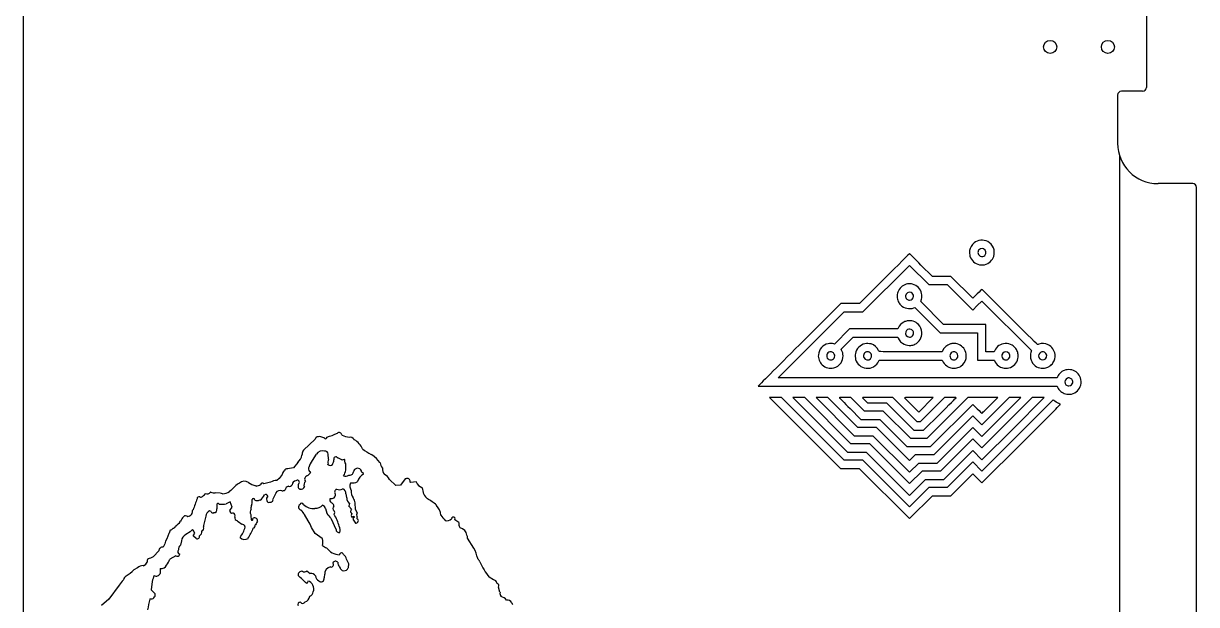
# Model space of a CAD drawing. Header units: millimetres. Extents: x -458 to 152, y -312 to 313.
# Drawn here: x -152.2 to 152.3, y -144.8 to 6.1 of the extents above; entities that cross this region are included whole.
import ezdxf

# ---------------------------------------------------------------- set-up
doc = ezdxf.new("R2010")
doc.units = ezdxf.units.MM

msp = doc.modelspace()

# ---------------------------------------------------------------- linework, layer by layer
at = {"color": 7, "linetype": 'Continuous', "lineweight": 25}
for p, q in [((-152.25, -307.5), (-152.25, 307.5)), ((139.25, 10.5), (139.25, -10.5)), ((138.25, -11.5), (132.75, -11.5)), ((131.75, -12.5), (131.75, -25)), ((132.25, -28.2), (132.25, -173.3)), ((151.25, -35.5), (142.25, -35.5)), ((152.25, -165), (152.25, -36.5)), ((65.66, -68.83), (77.75, -56.73)), ((77.75, -56.73), (82.74, -61.72)), ((83.68, -59.59), (80.72, -56.63)), ((71.24, -60.17), (64.75, -66.66)), ((88.48, -59.59), (83.68, -59.59)), ((94.17, -65.28), (88.48, -59.59)), ((82.74, -61.72), (87.53, -61.72)), ((87.53, -61.72), (94.17, -68.36)), ((59.89, -66.66), (49.19, -77.34)), ((64.75, -66.66), (59.89, -66.66)), ((80.66, -66.12), (80.73, -65.96)), ((86.59, -72.05), (80.66, -66.12)), ((95.33, -64.11), (94.17, -65.28)), ((95.34, -67.18), (96.53, -66)), ((96.53, -66), (109.4, -78.85)), ((43.68, -85.91), (60.76, -68.83)), ((60.76, -68.83), (65.66, -68.83)), ((78.87, -67.76), (79.13, -67.67)), ((79.13, -67.67), (85.68, -74.22)), ((94.17, -68.36), (95.34, -67.18)), ((74.8, -73.01), (74.71, -73.22)), ((97.56, -72.05), (86.59, -72.05)), ((97.56, -79.15), (97.56, -72.05)), ((62.19, -73.24), (58.27, -77.16)), ((60.02, -78.49), (63.14, -75.37)), ((68.45, -73.23), (62.19, -73.24)), ((63.14, -75.37), (68.92, -75.38)), ((74.71, -73.22), (68.45, -73.23)), ((68.92, -75.38), (74.71, -75.39)), ((74.71, -75.39), (74.8, -75.6)), ((85.68, -74.22), (95.42, -74.22)), ((95.42, -74.22), (95.42, -81.32)), ((58.27, -77.16), (58.06, -77.11)), ((60.13, -78.72), (60.02, -78.49)), ((86.24, -79.15), (78.06, -79.15)), ((86.34, -78.92), (86.24, -79.15)), ((99.71, -79.15), (97.56, -79.15)), ((99.85, -78.84), (99.71, -79.15)), ((109.4, -78.85), (109.36, -78.96)), ((69.79, -81.55), (69.89, -81.32)), ((69.89, -81.32), (86.25, -81.32)), ((86.25, -81.32), (86.33, -81.52)), ((95.42, -81.32), (99.72, -81.32)), ((99.72, -81.32), (99.78, -81.47)), ((116.04, -85.91), (43.68, -85.91)), ((77.26, -88.08), (116.04, -88.08)), ((116.16, -85.65), (116.04, -85.91)), ((116.04, -88.08), (116.16, -88.34)), ((44.52, -91.05), (41.44, -91.05)), ((41.44, -91.05), (59.85, -109.46)), ((60.79, -107.33), (44.52, -91.05)), ((47.46, -91.05), (61.63, -105.23)), ((50.54, -91.05), (47.46, -91.05)), ((62.54, -103.06), (50.54, -91.05)), ((53.48, -91.05), (63.38, -100.96)), ((56.56, -91.05), (53.48, -91.05)), ((64.33, -98.82), (56.56, -91.05)), ((62.54, -91.05), (61.03, -91.05)), ((66.04, -94.55), (62.54, -91.05)), ((73.43, -91.05), (69.48, -91.05)), ((79.76, -97.39), (73.43, -91.05)), ((80.13, -94.81), (83.89, -91.05)), ((83.89, -91.05), (80.15, -91.05)), ((86.83, -91.05), (80.5, -97.39)), ((92.85, -91.05), (82.25, -101.66)), ((88.34, -91.05), (86.83, -91.05)), ((100.66, -91.05), (92.85, -91.05)), ((103.6, -91.05), (96.53, -98.12)), ((109.62, -91.05), (96.54, -104.12)), ((96.54, -101.19), (106.68, -91.05)), ((98.61, -93.1), (100.66, -91.05)), ((106.68, -91.05), (103.6, -91.05)), ((104.61, -99.14), (112.68, -91.07)), ((111.15, -91.06), (109.62, -91.05)), ((112.68, -91.07), (111.15, -91.06)), ((62.33, -93.92), (65.13, -96.72)), ((66.21, -91.78), (66.88, -92.45)), ((66.88, -92.45), (71.78, -92.45)), ((71.78, -92.45), (78.89, -99.56)), ((78.27, -92.96), (80.13, -94.81)), ((83.23, -103.76), (94.17, -92.82)), ((94.17, -92.82), (95.33, -93.99)), ((115.03, -91.68), (105.78, -100.91)), ((115.19, -91.82), (115.03, -91.68)), ((65.13, -96.72), (70.03, -96.72)), ((70.94, -94.55), (66.04, -94.55)), ((70.03, -96.72), (77.07, -103.76)), ((78.05, -101.66), (70.94, -94.55)), ((80.5, -97.39), (79.76, -97.39)), ((81.41, -99.56), (85.64, -95.33)), ((94.17, -95.76), (84.03, -105.89)), ((96.53, -98.12), (94.17, -95.76)), ((69.19, -98.82), (64.33, -98.82)), ((77.75, -107.38), (69.19, -98.82)), ((78.89, -99.56), (81.41, -99.56)), ((84.94, -108.06), (94.18, -98.82)), ((94.18, -98.82), (96.54, -101.19)), ((96.54, -107.2), (104.61, -99.14)), ((-76.56, -101.85), (-79.52, -104.73)), ((-75.34, -101.19), (-75.69, -101.22)), ((-74.24, -101.55), (-75.34, -101.19)), ((-74.05, -101.68), (-74.24, -101.55)), ((-69.51, -100.8), (-69.59, -100.72)), ((-66.37, -102.04), (-66.45, -101.96)), ((67.41, -103.06), (62.54, -103.06)), ((63.38, -100.96), (68.25, -100.96)), ((77.75, -113.4), (67.41, -103.06)), ((68.25, -100.96), (77.75, -110.46)), ((82.25, -101.66), (78.05, -101.66)), ((94.18, -101.76), (85.78, -110.16)), ((96.54, -104.12), (94.18, -101.76)), ((105.78, -100.91), (96.53, -110.13)), ((96.53, -113.2), (106.72, -103.04)), ((-79.52, -104.73), (-79.71, -104.97)), ((-76.23, -105.73), (-77.27, -107.39)), ((-73.08, -107.04), (-73.19, -105.72)), ((-61.65, -105.99), (-61.97, -105.82)), ((61.63, -105.23), (66.5, -105.23)), ((66.5, -105.23), (77.75, -116.48)), ((77.07, -103.76), (83.23, -103.76)), ((79.24, -105.89), (77.75, -107.38)), ((84.03, -105.89), (79.24, -105.89)), ((86.69, -112.3), (94.17, -104.83)), ((94.17, -104.83), (96.54, -107.2)), ((-82.12, -109.31), (-83.67, -109.59)), ((-81.07, -107.88), (-82.12, -109.31)), ((-78.15, -109.21), (-78.23, -109.29)), ((-73.27, -108.45), (-73.2, -108.37)), ((-73.19, -108.53), (-73.27, -108.45)), ((-69.81, -107.11), (-70.67, -106.74)), ((-68.79, -107.24), (-68.95, -107.09)), ((-68.85, -107.77), (-68.79, -107.24)), ((-68.76, -108.02), (-68.85, -107.77)), ((-68.61, -108.25), (-68.76, -108.02)), ((-68.56, -109.88), (-68.61, -108.25)), ((-59.67, -108), (-59.75, -107.93)), ((59.85, -109.46), (64.71, -109.46)), ((65.66, -107.33), (60.79, -107.33)), ((64.71, -109.46), (77.75, -122.5)), ((77.75, -119.42), (65.66, -107.33)), ((77.75, -110.46), (80.15, -108.06)), ((80.15, -108.06), (84.94, -108.06)), ((94.17, -107.77), (87.53, -114.4)), ((96.53, -110.13), (94.17, -107.77)), ((-85.86, -112.06), (-86.47, -112.62)), ((-85.11, -111.03), (-85.86, -112.06)), ((-64.49, -110.32), (-64.51, -110.08)), ((-64.37, -110.54), (-64.49, -110.32)), ((-63.95, -110.76), (-64.37, -110.54)), ((-64.02, -110.92), (-63.95, -110.76)), ((-55.62, -113.88), (-57.22, -112.29)), ((-53.17, -112.18), (-54.37, -113.77)), ((-53.09, -112.18), (-53.17, -112.18)), ((-53.02, -112.18), (-53.09, -112.18)), ((80.99, -110.16), (77.75, -113.4)), ((77.75, -116.48), (81.93, -112.3)), ((85.78, -110.16), (80.99, -110.16)), ((81.93, -112.3), (86.69, -112.3)), ((88.44, -116.57), (94.17, -110.84)), ((94.17, -110.84), (95.34, -112.02)), ((95.34, -112.02), (96.53, -113.2)), ((-103.58, -115.66), (-103.66, -115.66)), ((-98.46, -115.21), (-98.79, -115.48)), ((-98.38, -115.2), (-98.46, -115.21)), ((-91.87, -114.01), (-91.95, -113.94)), ((-88.09, -113.06), (-89.87, -113.42)), ((-80.41, -114.87), (-80.49, -114.87)), ((-67.38, -113.27), (-67.31, -113.19)), ((-65.6, -112.91), (-65.53, -112.83)), ((-54.37, -113.77), (-55.62, -113.88)), ((-51.83, -113), (-51.91, -112.93)), ((-51.75, -113.08), (-51.83, -113)), ((-50.27, -112.96), (-51.75, -113.08)), ((-48.75, -114.47), (-48.83, -114.4)), ((82.77, -114.4), (77.75, -119.42)), ((87.53, -114.4), (82.77, -114.4)), ((-101.16, -115.9), (-102.49, -115.78)), ((-100.88, -116), (-101.16, -115.9)), ((-100.58, -116.04), (-100.88, -116)), ((-98.61, -118.17), (-99.61, -118.66)), ((-98.1, -119.55), (-98.61, -118.17)), ((-90.84, -117.72), (-90.92, -117.65)), ((-86.76, -115.9), (-87.5, -117.4)), ((-86.77, -115.82), (-86.76, -115.9)), ((-68.55, -116.03), (-68.37, -117.03)), ((-68.37, -117.03), (-68.29, -117.11)), ((-66.03, -120.08), (-66.15, -118.37)), ((-48.32, -116.17), (-48.4, -116.1)), ((77.75, -122.5), (83.68, -116.57)), ((83.68, -116.57), (88.44, -116.57)), ((-103.52, -120.64), (-103.99, -120.49)), ((-102.09, -118.96), (-102.06, -119.97)), ((-98.71, -120.35), (-98.1, -119.55)), ((-78.32, -123.06), (-79.3, -121.45)), ((-76.62, -119.82), (-76.54, -119.74)), ((-73.82, -119.9), (-73.47, -121.06)), ((-73.47, -121.06), (-73.47, -121.14)), ((-71.65, -119.3), (-71.69, -119.02)), ((-71.6, -121.4), (-71.6, -121.32)), ((-67.76, -119.27), (-67.12, -120.03)), ((-67.01, -121.12), (-67.01, -121.2)), ((-65.62, -120.93), (-66.03, -120.08)), ((-65.62, -121), (-65.62, -120.93)), ((-45.05, -119.12), (-45.05, -118.96)), ((-109.2, -121.88), (-109.63, -122.05)), ((-94.78, -124.6), (-94.7, -124.52)), ((-94.7, -124.67), (-94.78, -124.6)), ((-91.99, -124.06), (-92.07, -124.14)), ((-76.52, -126.36), (-77.5, -124.83)), ((-72.43, -122.36), (-72.34, -122.51)), ((-72.34, -122.51), (-71.18, -125.2)), ((-66.74, -122.67), (-66.09, -123.66)), ((-39.25, -123.48), (-40.28, -122.8)), ((-38.9, -124.87), (-38.98, -124.79)), ((-114.42, -126.3), (-114.49, -126.38)), ((-114.13, -125.52), (-114.42, -126.3)), ((-114.13, -125.44), (-114.13, -125.52)), ((-108.98, -125.92), (-110.13, -126.65)), ((-108.38, -125.28), (-108.98, -125.92)), ((-108.17, -126.99), (-107.8, -126.28)), ((-108.09, -127.06), (-108.17, -126.99)), ((-107.45, -127.67), (-108.09, -127.06)), ((-74.7, -127.63), (-76.52, -126.36)), ((-74.62, -127.71), (-74.7, -127.63)), ((-71.18, -125.2), (-71.1, -125.28)), ((-35.33, -130.14), (-36.96, -127.54)), ((-117.09, -130.89), (-118.53, -132.33)), ((-115.59, -129.06), (-115.95, -129.92)), ((-111.25, -128.24), (-111.53, -129.34)), ((-112.7, -132.17), (-114.24, -132.99)), ((-67.75, -134.21), (-68.4, -132.98)), ((-34.32, -132.91), (-34.32, -132.83)), ((-122.66, -135.24), (-123.57, -135.81)), ((-121.11, -134.73), (-121.19, -134.66)), ((-116.74, -135.47), (-116.78, -136.72)), ((-78.67, -136.07), (-77.79, -136.74)), ((-74.11, -137.81), (-74.05, -136.95)), ((-70.21, -135.06), (-70.13, -135.06)), ((-67.95, -135.23), (-67.88, -135.15)), ((-67.88, -135.15), (-67.75, -134.21)), ((-127.43, -139.81), (-130.06, -143.38)), ((-118.82, -138.79), (-119.08, -140.98)), ((-78.59, -139.22), (-78.73, -139.34)), ((-78.49, -139.07), (-78.59, -139.22)), ((-78.44, -138.71), (-78.49, -139.07)), ((-74.18, -137.89), (-74.11, -137.81)), ((-30.28, -138.4), (-31.39, -137.73)), ((-119.08, -140.98), (-118.04, -142.04)), ((-28.56, -141.63), (-28.9, -140.31)), ((-130.06, -143.38), (-131.96, -145.07)), ((-119.4, -143.32), (-119.48, -143.4))]:
    msp.add_line(p, q, dxfattribs=at)
for centre in [(114.25, 0), (129.25, 0)]:
    msp.add_circle(centre, 1.7, dxfattribs=at)
for centre, radius, start, end in [((132.75, -12.5), 1, 90, 180), ((138.25, -10.5), 1, 270, 0), ((142.25, -25), 10.5, 180, 270), ((151.25, -36.5), 1, 0, 90), ((-77.19, -86.96), 14.8, 284.2713, 295.7189), ((-70.33, -100.91), 0.76, 13.9925, 125.5206), ((-75.7, -102.14), 0.911, 89.5792, 161.5728), ((-73.86, -101.41), 0.333, 234.3762, 18.7367), ((-66.39, -94.11), 7.38, 245.0122, 259.7561), ((-67.44, -102.46), 1.11, 26.3414, 103.6459), ((-68.51, -106.18), 4.66, 22.5553, 62.6758), ((-82.64, -105.69), 2.7, 305.4773, 353.6278), ((-76.97, -106.17), 2.99, 156.1932, 176.4678), ((-74.6, -106.91), 2.01, 74.6898, 144.0717), ((-73.97, -105.75), 0.783, 1.6836, 96.8885), ((-71.16, -107.01), 0.557, 28.0606, 204.6115), ((-58.06, -97.24), 9.43, 229.3527, 245.5166), ((-65.78, -111.97), 7.26, 33.8126, 55.3714), ((-83.83, -110.28), 0.712, 76.9464, 163.3927), ((-77.48, -109.58), 0.802, 158.7296, 257.5168), ((-73.99, -110.11), 4.26, 140.2995, 167.7193), ((-70.49, -107.95), 2.74, 160.8087, 188.9001), ((-72.68, -107.68), 0.983, 238.8784, 311.8685), ((-75.5, -106.72), 3.86, 333.9601, 352.2886), ((-69.41, -105.97), 1.21, 250.7628, 292.3463), ((-65.52, -110.5), 1.09, 22.4537, 173.3472), ((-57.04, -107.71), 2.64, 186.2675, 219.3553), ((-57.11, -109.59), 1.98, 174.2202, 225.7716), ((-86.8, -114.62), 2.03, 80.5103, 129.3938), ((-83.62, -111.3), 1.51, 126.0683, 169.6694), ((-81.3, -113.88), 1.26, 102.1317, 170.9876), ((-81.2, -113.08), 0.566, 334.8136, 129.7309), ((-78.35, -112.24), 0.916, 113.5368, 218.5368), ((-79.53, -109.51), 2.06, 293.3163, 335.5595), ((-74.08, -108.59), 5.67, 330.5952, 346.8616), ((-68.61, -110.43), 1.08, 240.2615, 316.2779), ((-67.61, -110.18), 1.03, 257.9196, 349.2106), ((-62.22, -113.89), 3.48, 121.3052, 162.2077), ((-59.88, -113.66), 2.99, 27.1645, 62.4835), ((-52.61, -112.77), 0.721, 347.8122, 124.2307), ((-104.6, -114.85), 1.24, 248.6923, 319.4936), ((-102.81, -113.81), 2, 247.4938, 279.3661), ((-100.68, -112.56), 3.48, 271.6492, 302.9208), ((-92.24, -120), 7.8, 120.3469, 141.9942), ((-94.86, -114.73), 1.96, 58.0356, 131.9518), ((-91.37, -110.23), 3.76, 229.1711, 261.0287), ((-91.8, -112.42), 1.6, 267.3848, 312.602), ((-90.23, -113.8), 0.528, 46.3809, 157.3528), ((-85.58, -116.57), 1.4, 72.1239, 147.8585), ((-84.95, -114.08), 1.17, 260.0871, 303.6607), ((-83.19, -115.17), 1.11, 104.2587, 173.8392), ((-83.21, -113.43), 0.715, 249.1938, 339.1689), ((-80, -114.02), 0.982, 134.5039, 240.0377), ((-80.23, -113.95), 0.932, 259.0229, 343.582), ((-78.21, -113.71), 1.24, 133.6419, 204.4301), ((-70.67, -115.58), 0.802, 114.4028, 220.6412), ((-70.3, -113.19), 1.8, 247.2671, 301.3053), ((-69.98, -116.01), 1.43, 359.5654, 64.4899), ((-65.34, -114.03), 2.18, 159.5681, 212.7022), ((-66.97, -109.93), 3.28, 264.0689, 294.5841), ((-64.69, -115.53), 2.51, 172.5472, 219.2147), ((-48.16, -112.28), 2.22, 197.7435, 252.2839), ((-2.33, -105.17), 47.34, 191.3393, 193.3517), ((-26.76, -146.9), 85.7, 159.8051, 161.8626), ((-106.7, -117.31), 0.489, 65.7796, 180.1756), ((-106.3, -116.73), 0.243, 212.3997, 319.1096), ((-107.33, -114.35), 2.82, 295.484, 323.9536), ((-101.77, -118.86), 0.333, 25.481, 198.7362), ((-100.69, -113.13), 5.64, 262.0286, 281.0963), ((-96.09, -117.88), 3.23, 342.9123, 6.0437), ((-92.56, -117.59), 0.321, 356.8093, 171.4478), ((-91.55, -116.61), 1.21, 235.1123, 301.2758), ((-92.56, -115.21), 3.05, 304.3569, 339.1541), ((-89.42, -116.82), 0.602, 15.7798, 118.4618), ((-88.24, -117.33), 0.907, 131.5758, 207.3503), ((-88.62, -117.86), 0.443, 166.2979, 309.448), ((-88.11, -117.6), 0.641, 249.3962, 18.2761), ((-79.99, -118.91), 0.474, 11.942, 171.1757), ((-71.79, -117.6), 0.937, 156.3669, 236.6224), ((-72.3, -116.25), 1.04, 250.8101, 8.0636), ((-72.99, -119.66), 1.45, 26.3658, 61.6838), ((-66.91, -117.33), 1.39, 170.9999, 242.8193), ((-68.95, -118.53), 1.4, 327.8738, 358.3831), ((-69.39, -118.89), 3.28, 9.0408, 32.6129), ((-45.53, -114.9), 3.07, 204.5093, 232.8158), ((-55.94, -132.14), 17.1, 50.4381, 59.958), ((-110.19, -122.43), 0.684, 34.5284, 140.4275), ((-109.69, -120.62), 1.36, 291.3097, 353.7105), ((-108.11, -120.53), 0.33, 106.5976, 224.6218), ((-103.27, -121.95), 1.62, 116.4187, 176.2673), ((-103.11, -120.64), 0.412, 179.1053, 316.0847), ((-102.75, -120.21), 0.725, 264.8394, 18.668), ((-98.11, -120.46), 0.604, 169.5585, 289.5881), ((-98.02, -121.73), 0.71, 328.2429, 81.2845), ((-92.04, -120.78), 1.36, 147.4267, 209.3352), ((-85.63, -121.56), 7.6, 179.0995, 188.9514), ((-90.81, -119.78), 2.4, 156.536, 186.2706), ((-80.09, -119.49), 0.748, 119.4634, 262.5851), ((-72.58, -115.62), 8.9, 211.2001, 220.9358), ((-77.11, -116.55), 3.31, 223.1582, 278.5147), ((-76.25, -117.65), 2.11, 262.0665, 320.6551), ((-75.44, -120.53), 1.74, 20.929, 61.8072), ((-64.88, -114.82), 10.67, 216.3466, 224.9654), ((-71.25, -119.87), 0.701, 125.2527, 237.8744), ((-72.12, -120.91), 0.662, 321.3392, 41.7885), ((-83.62, -128.42), 13.92, 16.4501, 30.2751), ((-66.66, -120.54), 0.684, 132.7007, 238.5899), ((-66.41, -121.64), 0.751, 143.4563, 228.4465), ((-64.42, -121.6), 1.34, 153.4175, 201.532), ((-47.57, -121.81), 3.69, 3.6062, 46.773), ((-37.02, -117.08), 8.22, 213.2378, 225.6332), ((-113.5, -124.14), 0.818, 268.8438, 336.2058), ((-115.69, -120.23), 5.15, 304.6741, 324.9798), ((-107.97, -124.56), 3.76, 137.1138, 158.623), ((-106.16, -124.99), 0.725, 286.6, 26.9739), ((-102.12, -124.59), 3.4, 156.8421, 181.2212), ((-98.24, -124.24), 7.07, 160.1361, 171.9408), ((-96.65, -122.25), 0.775, 168.9027, 261.5893), ((-89.24, -114.31), 11.51, 229.1799, 236.6238), ((-102.57, -122.45), 8.19, 323.1323, 344.1977), ((-95.62, -124.92), 1, 23.773, 87.2956), ((-92.93, -122.7), 0.215, 191.4489, 57.4267), ((-92.25, -123.07), 0.781, 357.0208, 135.7019), ((-92.94, -124.2), 0.876, 293.6955, 4.4801), ((-87.94, -125.66), 4.35, 144.1742, 158.4366), ((-82.83, -126.25), 5.52, 14.8789, 35.2372), ((-71.81, -125.41), 1.8, 337.2802, 31.292), ((-66.53, -122.37), 0.412, 39.2074, 156.5814), ((-66.21, -122.64), 0.532, 90.1542, 182.9617), ((-65.98, -123), 0.673, 260.8448, 32.8903), ((-65.43, -122.31), 0.321, 137.5866, 271.9538), ((-42.25, -121.62), 1.42, 248.795, 321.1111), ((-40.68, -122.58), 0.462, 331.6618, 171.4965), ((-37.36, -123.77), 1.91, 171.0213, 212.1242), ((-87.92, -138.81), 29.34, 154.9313, 160.5788), ((-114.04, -124.92), 0.526, 260.6911, 356.1685), ((-109.36, -128.39), 1.9, 113.9668, 175.4171), ((-110.66, -127.26), 3.02, 18.9117, 40.8127), ((-107.16, -127.1), 0.638, 242.3892, 14.4639), ((-107.18, -125.88), 1.24, 300.9439, 9.053), ((-94.82, -126.25), 1.64, 222.7396, 303.5303), ((-144.28, -100.25), 57.31, 331.4889, 334.4122), ((-78.05, -128.55), 3.54, 344.4037, 13.7381), ((-70.3, -125.32), 0.804, 177.1056, 281.0026), ((-39.35, -127.06), 2.24, 7.5026, 78.3191), ((-38.07, -127.38), 1.12, 352.1947, 33.5408), ((-116.15, -130.85), 0.946, 78.0941, 182.3466), ((-111.46, -131.05), 0.74, 141.858, 251.1299), ((-109.91, -130.73), 2.13, 139.3781, 176.4888), ((-69.82, -122.34), 8.64, 236.013, 243.8959), ((-69.87, -127.06), 4.82, 218.9704, 265.8166), ((-50.66, -137.4), 16.97, 15.6207, 25.3512), ((-121.73, -133.11), 1.73, 290.8805, 337.6568), ((-119.44, -133.52), 0.729, 122.9254, 200.2365), ((-121.22, -128.05), 5.05, 285.8003, 302.0793), ((-119.63, -130.99), 5.76, 321.5312, 339.6616), ((-112.33, -131.64), 0.644, 235.2829, 349.9158), ((-71.24, -134.29), 0.762, 37.4392, 159.1047), ((-69, -133.95), 1.64, 175.4996, 222.3287), ((-69.72, -131.89), 0.507, 5.9497, 177.1664), ((-70.07, -133.3), 1.7, 10.8181, 59.6797), ((-36.45, -134.94), 2.94, 25.1407, 43.6381), ((-12.96, -124.06), 22.95, 204.8065, 216.568), ((-131.19, -127.84), 11.02, 300.717, 313.6814), ((-120.76, -137.88), 3.25, 97.7527, 125.8139), ((-117.75, -136.37), 1.03, 236.3265, 340.1938), ((-116.47, -134.05), 1.44, 259.398, 339.0145), ((-80, -137.14), 0.977, 79.8213, 189.349), ((-79.32, -135.35), 0.967, 238.1487, 312.602), ((-77.65, -138.23), 1.49, 37.0629, 95.6577), ((-72.33, -136.76), 1.73, 97.1819, 186.3226), ((-72.41, -134.44), 0.623, 257.5854, 42.3237), ((-69.03, -134.92), 1.12, 186.7546, 344.1319), ((-115.99, -147.67), 13.88, 137.9917, 145.5182), ((-124.39, -138.93), 1.99, 125.7476, 163.7428), ((-109.79, -140.82), 9.26, 157.1646, 167.3791), ((-99.3, -159.62), 28.88, 44.6005, 50.6051), ((-78.95, -140.7), 2.06, 337.9885, 75.6881), ((-74.97, -137.27), 1.48, 182.3555, 246.5786), ((-74.98, -138.06), 0.813, 223.824, 12.4309), ((-30.2, -139.2), 0.803, 357.6597, 95.4583), ((-29.56, -139.96), 0.741, 331.6264, 77.8913), ((-119.15, -142.22), 1.13, 257.2247, 9.1681), ((-79.65, -142.45), 1.72, 286.8387, 353.0176), ((-78.56, -141.26), 1.53, 293.729, 352.0743), ((-27.16, -141.86), 1.41, 170.4802, 216.8435), ((-29.04, -145.34), 2.73, 37.2999, 74.1495), ((-11.44, -166.44), 110.47, 167.9615, 169.41), ((-80.44, -144.76), 0.567, 76.7207, 214.3544), ((-79.76, -143.84), 0.662, 213.2766, 337.4697), ((-26.55, -144.84), 1.2, 25.1287, 105.2477), ((-24.76, -144.25), 0.709, 186.4151, 231.0214)]:
    msp.add_arc(centre, radius, start, end, dxfattribs=at)
for points in [[(94.5, -50.91), (93.91, -51.38), (93.48, -52.12), (93.36, -52.88)], [(96.28, -50.19), (95.54, -50.28), (95.04, -50.48), (94.5, -50.91)], [(98.04, -50.56), (97.52, -50.28), (96.81, -50.13), (96.28, -50.19)], [(99.6, -54.38), (100.07, -52.89), (99.42, -51.3), (98.04, -50.56)], [(77.75, -53.67), (77.74, -53.67), (74.81, -56.6), (71.24, -60.17)], [(80.72, -56.63), (79.1, -55), (77.76, -53.67), (77.75, -53.67)], [(93.36, -52.88), (93.29, -53.29), (93.33, -53.94), (93.44, -54.32)], [(93.44, -54.32), (93.79, -55.46), (94.71, -56.31), (95.89, -56.56)], [(96.21, -52.41), (95.29, -52.73), (95.24, -53.96), (96.12, -54.37)], [(96.12, -54.37), (96.52, -54.55), (97.01, -54.45), (97.3, -54.12)], [(96.95, -52.44), (96.71, -52.34), (96.43, -52.33), (96.21, -52.41)], [(97.3, -54.12), (97.79, -53.58), (97.61, -52.74), (96.95, -52.44)], [(98.79, -55.7), (99.2, -55.3), (99.44, -54.91), (99.6, -54.38)], [(95.89, -56.56), (96.21, -56.63), (96.86, -56.63), (97.2, -56.56)], [(97.2, -56.56), (97.79, -56.43), (98.35, -56.14), (98.79, -55.7)], [(74.86, -63.32), (74.61, -63.82), (74.55, -64.09), (74.55, -64.73)], [(77.26, -61.55), (76.23, -61.71), (75.32, -62.38), (74.86, -63.32)], [(78.18, -63.78), (77.52, -63.49), (76.76, -63.94), (76.71, -64.66)], [(78.53, -61.61), (78.21, -61.53), (77.59, -61.5), (77.26, -61.55)], [(78.79, -64.8), (78.82, -64.38), (78.57, -63.95), (78.18, -63.78)], [(80.89, -64.03), (80.58, -62.8), (79.72, -61.92), (78.53, -61.61)], [(96.53, -62.95), (96.51, -62.95), (95.97, -63.47), (95.33, -64.11)], [(103.74, -70.13), (99.79, -66.18), (96.54, -62.95), (96.53, -62.95)], [(74.55, -64.73), (74.55, -65.36), (74.61, -65.63), (74.84, -66.13)], [(74.84, -66.13), (75.02, -66.49), (75.15, -66.68), (75.43, -66.98)], [(75.43, -66.98), (76.29, -67.88), (77.66, -68.2), (78.87, -67.76)], [(76.71, -64.66), (76.68, -65.01), (76.77, -65.22), (77.01, -65.47)], [(77.01, -65.47), (77.24, -65.7), (77.45, -65.78), (77.75, -65.78)], [(77.75, -65.78), (78.31, -65.78), (78.75, -65.37), (78.79, -64.8)], [(80.73, -65.96), (80.77, -65.87), (80.83, -65.67), (80.88, -65.5)], [(80.88, -65.5), (80.97, -65.12), (80.98, -64.38), (80.89, -64.03)], [(76.3, -71.43), (75.67, -71.74), (75.07, -72.37), (74.8, -73.01)], [(77.12, -71.14), (76.88, -71.19), (76.53, -71.31), (76.3, -71.43)], [(77.84, -71.12), (77.53, -71.11), (77.21, -71.12), (77.12, -71.14)], [(78.69, -71.23), (78.43, -71.14), (78.34, -71.13), (77.84, -71.12)], [(80.06, -72.07), (79.67, -71.66), (79.26, -71.41), (78.69, -71.23)], [(80.96, -74.15), (80.91, -73.34), (80.62, -72.65), (80.06, -72.07)], [(110.99, -77.29), (110.94, -77.3), (109.18, -75.56), (103.74, -70.13)], [(74.8, -75.6), (75.09, -76.28), (75.69, -76.9), (76.39, -77.22)], [(76.76, -73.96), (76.52, -74.64), (77.04, -75.36), (77.75, -75.35)], [(76.97, -73.62), (76.88, -73.72), (76.79, -73.87), (76.76, -73.96)], [(78.18, -73.35), (77.73, -73.16), (77.3, -73.26), (76.97, -73.62)], [(77.75, -75.35), (78.06, -75.35), (78.3, -75.24), (78.52, -75)], [(78.74, -73.96), (78.67, -73.74), (78.39, -73.44), (78.18, -73.35)], [(78.52, -75), (78.79, -74.7), (78.87, -74.33), (78.74, -73.96)], [(79.11, -77.22), (80.29, -76.68), (81.03, -75.45), (80.96, -74.15)], [(49.19, -77.34), (43.31, -83.22), (38.49, -88.04), (38.49, -88.05)], [(56.64, -77.08), (55.24, -77.37), (54.23, -78.5), (54.09, -79.92)], [(58.06, -77.11), (57.71, -77.01), (57.04, -77), (56.64, -77.08)], [(60.49, -80.22), (60.49, -79.65), (60.39, -79.19), (60.13, -78.72)], [(66.16, -77.08), (64.92, -77.36), (63.93, -78.37), (63.7, -79.63)], [(67.75, -77.14), (67.33, -77.01), (66.61, -76.99), (66.16, -77.08)], [(69.73, -78.79), (69.33, -77.98), (68.64, -77.4), (67.75, -77.14)], [(69.87, -79.11), (69.87, -79.09), (69.81, -78.95), (69.73, -78.79)], [(78.06, -79.15), (72.02, -79.15), (69.87, -79.14), (69.87, -79.11)], [(76.39, -77.22), (76.91, -77.47), (77.49, -77.56), (78.07, -77.5)], [(78.07, -77.5), (78.48, -77.46), (78.74, -77.39), (79.11, -77.22)], [(88.38, -77.13), (87.44, -77.42), (86.72, -78.06), (86.34, -78.92)], [(89.26, -77.04), (88.74, -77.04), (88.66, -77.05), (88.38, -77.13)], [(89.71, -79.27), (89.43, -79.15), (89.1, -79.15), (88.82, -79.3)], [(90.12, -77.12), (89.88, -77.05), (89.77, -77.04), (89.26, -77.04)], [(92.38, -79.35), (92.05, -78.24), (91.23, -77.44), (90.12, -77.12)], [(102.58, -77.03), (101.39, -77.08), (100.34, -77.77), (99.85, -78.84)], [(103.18, -79.27), (102.62, -79.01), (101.91, -79.34), (101.74, -79.95)], [(104.37, -77.44), (103.81, -77.12), (103.27, -77), (102.58, -77.03)], [(105.52, -78.56), (105.32, -78.23), (104.72, -77.64), (104.37, -77.44)], [(105.9, -79.58), (105.83, -79.24), (105.69, -78.86), (105.52, -78.56)], [(109.36, -78.96), (109.33, -79.02), (109.27, -79.19), (109.23, -79.35)], [(111.3, -77.18), (111.16, -77.23), (111.02, -77.28), (110.99, -77.29)], [(113.74, -77.34), (113.03, -76.98), (112.05, -76.92), (111.3, -77.18)], [(115.52, -79.87), (115.38, -78.75), (114.74, -77.84), (113.74, -77.34)], [(54.09, -79.92), (53.99, -80.93), (54.36, -81.91), (55.1, -82.59)], [(56.83, -79.3), (56.46, -79.48), (56.25, -79.81), (56.25, -80.22)], [(56.25, -80.22), (56.25, -80.64), (56.46, -80.97), (56.84, -81.18)], [(57.29, -79.19), (57.08, -79.19), (57.01, -79.21), (56.83, -79.3)], [(56.84, -81.18), (56.98, -81.25), (57.06, -81.27), (57.29, -81.27)], [(57.69, -79.26), (57.59, -79.21), (57.46, -79.19), (57.29, -79.19)], [(57.29, -81.27), (57.53, -81.27), (57.6, -81.25), (57.75, -81.18)], [(58.23, -79.77), (58.1, -79.52), (57.95, -79.38), (57.69, -79.26)], [(57.75, -81.18), (58.11, -80.98), (58.34, -80.63), (58.34, -80.23)], [(58.06, -83.36), (58.84, -83.16), (59.52, -82.69), (59.97, -82.02)], [(58.34, -80.23), (58.34, -80.04), (58.32, -79.96), (58.23, -79.77)], [(59.97, -82.02), (60.33, -81.48), (60.49, -80.92), (60.49, -80.22)], [(63.7, -79.63), (63.61, -80.08), (63.64, -80.71), (63.76, -81.13)], [(63.76, -81.13), (64.14, -82.38), (65.16, -83.25), (66.47, -83.43)], [(66, -79.64), (65.78, -79.93), (65.75, -80.34), (65.92, -80.69)], [(65.92, -80.69), (66.25, -81.34), (67.08, -81.48), (67.59, -80.97)], [(66.87, -79.19), (66.49, -79.19), (66.25, -79.32), (66, -79.64)], [(66.47, -83.43), (67.84, -83.61), (69.24, -82.82), (69.79, -81.55)], [(67.31, -79.29), (67.14, -79.21), (67.06, -79.19), (66.87, -79.19)], [(67.89, -80.24), (67.9, -79.8), (67.7, -79.49), (67.31, -79.29)], [(67.59, -80.97), (67.81, -80.76), (67.89, -80.55), (67.89, -80.24)], [(86.33, -81.52), (86.51, -81.97), (86.97, -82.54), (87.4, -82.85)], [(88.82, -79.3), (88.45, -79.48), (88.24, -79.81), (88.24, -80.22)], [(88.24, -80.22), (88.24, -80.64), (88.45, -80.97), (88.83, -81.18)], [(88.83, -81.18), (88.97, -81.25), (89.05, -81.27), (89.28, -81.27)], [(89.28, -81.27), (89.52, -81.27), (89.59, -81.25), (89.74, -81.18)], [(90.24, -79.81), (90.13, -79.57), (89.94, -79.38), (89.71, -79.27)], [(89.74, -81.18), (90.25, -80.91), (90.47, -80.31), (90.24, -79.81)], [(91.1, -82.9), (91.77, -82.44), (92.27, -81.67), (92.44, -80.87)], [(92.44, -80.87), (92.52, -80.5), (92.49, -79.69), (92.38, -79.35)], [(99.78, -81.47), (99.95, -81.94), (100.43, -82.53), (100.87, -82.85)], [(101.74, -79.95), (101.6, -80.42), (101.84, -80.93), (102.3, -81.18)], [(102.3, -81.18), (102.45, -81.25), (102.52, -81.27), (102.76, -81.27)], [(102.76, -81.27), (103.07, -81.27), (103.22, -81.21), (103.46, -81)], [(103.46, -81), (104.02, -80.51), (103.87, -79.59), (103.18, -79.27)], [(103.53, -83.36), (104.72, -83.06), (105.66, -82.09), (105.9, -80.9)], [(105.9, -80.9), (105.98, -80.55), (105.98, -79.93), (105.9, -79.58)], [(109.23, -79.35), (109.11, -79.73), (109.08, -80.44), (109.16, -80.86)], [(109.16, -80.86), (109.28, -81.48), (109.57, -82.02), (110, -82.46)], [(111.58, -79.49), (111.17, -79.9), (111.16, -80.55), (111.57, -80.96)], [(111.57, -80.96), (112, -81.38), (112.61, -81.39), (113.04, -80.98)], [(112.33, -79.19), (111.98, -79.19), (111.81, -79.26), (111.58, -79.49)], [(112.78, -79.3), (112.6, -79.21), (112.53, -79.19), (112.33, -79.19)], [(113.04, -80.98), (113.57, -80.48), (113.44, -79.63), (112.78, -79.3)], [(114.2, -82.85), (114.45, -82.67), (114.82, -82.29), (114.99, -82.05)], [(114.99, -82.05), (115.4, -81.44), (115.6, -80.61), (115.52, -79.87)], [(55.1, -82.59), (55.51, -82.97), (55.98, -83.22), (56.53, -83.36)], [(56.53, -83.36), (56.96, -83.46), (57.62, -83.47), (58.06, -83.36)], [(87.4, -82.85), (87.68, -83.05), (88.13, -83.27), (88.48, -83.36)], [(88.48, -83.36), (88.89, -83.46), (89.62, -83.46), (90.05, -83.36)], [(90.05, -83.36), (90.39, -83.28), (90.85, -83.07), (91.1, -82.9)], [(100.87, -82.85), (101.15, -83.05), (101.61, -83.27), (101.95, -83.36)], [(101.95, -83.36), (102.36, -83.46), (103.09, -83.47), (103.53, -83.36)], [(110, -82.46), (110.46, -82.93), (110.95, -83.21), (111.55, -83.36)], [(111.55, -83.36), (111.98, -83.47), (112.71, -83.46), (113.12, -83.36)], [(113.12, -83.36), (113.46, -83.27), (113.92, -83.05), (114.2, -82.85)], [(118.28, -83.87), (117.32, -84.13), (116.56, -84.76), (116.16, -85.65)], [(119.89, -83.87), (119.46, -83.76), (118.7, -83.76), (118.28, -83.87)], [(122.13, -85.94), (121.78, -84.92), (120.95, -84.16), (119.89, -83.87)], [(38.49, -88.05), (38.48, -88.07), (55.93, -88.08), (77.26, -88.08)], [(118.77, -85.99), (118.15, -86.22), (117.86, -86.86), (118.14, -87.43)], [(118.14, -87.43), (118.26, -87.69), (118.41, -87.84), (118.68, -87.96)], [(118.68, -87.96), (118.86, -88.04), (118.92, -88.05), (119.13, -88.04)], [(119.57, -86.07), (119.35, -85.95), (118.98, -85.91), (118.77, -85.99)], [(119.13, -88.04), (120.2, -87.97), (120.51, -86.58), (119.57, -86.07)], [(119.83, -90.13), (121, -89.84), (121.92, -88.93), (122.2, -87.79)], [(122.2, -87.79), (122.35, -87.19), (122.32, -86.51), (122.13, -85.94)], [(61.03, -91.05), (60.2, -91.05), (59.51, -91.06), (59.51, -91.08)], [(59.51, -91.08), (59.51, -91.09), (60.78, -92.37), (62.33, -93.92)], [(69.48, -91.05), (67.31, -91.05), (65.53, -91.06), (65.53, -91.08)], [(65.53, -91.08), (65.53, -91.09), (65.84, -91.41), (66.21, -91.78)], [(80.15, -91.05), (78.1, -91.05), (76.42, -91.06), (76.42, -91.08)], [(76.42, -91.08), (76.42, -91.09), (77.26, -91.94), (78.27, -92.96)], [(85.64, -95.33), (87.96, -93.01), (89.86, -91.09), (89.86, -91.08)], [(89.86, -91.08), (89.86, -91.06), (89.18, -91.05), (88.34, -91.05)], [(116.16, -88.34), (116.57, -89.22), (117.32, -89.86), (118.26, -90.11)], [(118.26, -90.11), (118.63, -90.21), (119.47, -90.22), (119.83, -90.13)], [(95.33, -93.99), (95.97, -94.62), (96.51, -95.15), (96.53, -95.15)], [(96.53, -95.15), (96.55, -95.15), (97.48, -94.23), (98.61, -93.1)], [(106.72, -103.04), (112.33, -97.44), (116.92, -92.86), (116.92, -92.84)], [(116.47, -92.61), (116.02, -92.4), (115.5, -92.08), (115.19, -91.82)], [(116.92, -92.84), (116.92, -92.83), (116.72, -92.73), (116.47, -92.61)]]:
    msp.add_open_spline(points, degree=3, dxfattribs=at)

doc.saveas('drawing.dxf')
